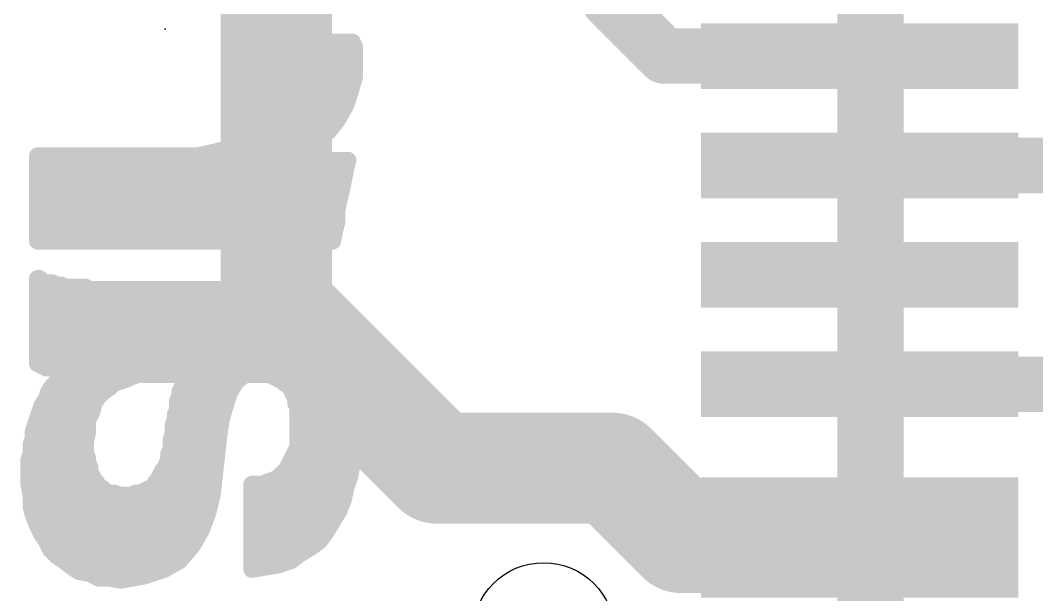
# Model space of a CAD drawing. Extents: x -29 to 78, y -18 to 28.
# Drawn here: x 2.513 to 7.159, y 8.084 to 10.708 of the extents above; entities that cross this region are included whole.
import ezdxf

# ---------------------------------------------------------------- set-up
doc = ezdxf.new("R2010")
doc.units = 0
for name, color, linetype in [('1', 12, 'CONTINUOUS'), ('16', 53, 'CONTINUOUS'), ('20', 53, 'CONTINUOUS'), ('22', 40, 'CONTINUOUS'), ('24', 53, 'CONTINUOUS'), ('51', 53, 'CONTINUOUS')]:
    doc.layers.add(name, color=color, linetype=linetype)

# ---------------------------------------------------------------- blocks, each defined once
blk = doc.blocks.new('RECT')
blk.add_solid([(-0.5, -0.5), (0.5, -0.5), (-0.5, 0.5), (0.5, 0.5)])

msp = doc.modelspace()

# ---------------------------------------------------------------- linework, layer by layer
at = {"layer": '1'}
for points, const_width in [([(6.35, 15.875), (6.35, 5.715)], 0.2032), ([(3.683, 12.319), (3.683, 9.398)], 0.508), ([(5.207, 11.3351), (5.207, 10.795)], 0.254), ([(5.207, 10.795), (5.457, 10.545)], 0.254), ([(6.35, 10.545), (5.457, 10.545)], 0.254), ([(7.378, 10.045), (6.35, 10.045)], 0.254), ([(4.4192, 8.6618), (3.683, 9.398)], 0.508), ([(6.35, 9.045), (8.354, 9.045)], 0.254), ([(5.2185, 8.6618), (4.4192, 8.6618)], 0.508), ([(5.5353, 8.345), (5.2185, 8.6618)], 0.508), ([(6.35, 8.345), (5.5353, 8.345)], 0.508)]:
    msp.add_lwpolyline(points, dxfattribs=dict(at, const_width=const_width))
for points, const_width in [([(5.2519, 10.8399, 1), (5.1621, 10.7501)], 0.127), ([(5.1435, 10.795, 1), (5.2705, 10.795)], 0.127), ([(5.457, 10.6085, 1), (5.457, 10.4815)], 0.127), ([(5.4121, 10.5001, 1), (5.5019, 10.5899)], 0.127), ([(6.35, 10.4815, 1), (6.35, 10.6085)], 0.127), ([(6.35, 10.1085, 1), (6.35, 9.9815)], 0.127), ([(3.7728, 9.4878, 1), (3.5932, 9.3082)], 0.254), ([(3.556, 9.398, 1), (3.81, 9.398)], 0.254), ([(6.35, 9.1085, 1), (6.35, 8.9815)], 0.127), ([(4.4192, 8.7888, 1), (4.4192, 8.5348)], 0.254), ([(4.3294, 8.572, 1), (4.509, 8.7516)], 0.254), ([(5.3083, 8.7516, 1), (5.1287, 8.572)], 0.254), ([(5.2185, 8.5348, 1), (5.2185, 8.7888)], 0.254), ([(5.5353, 8.472, 1), (5.5353, 8.218)], 0.254), ([(6.35, 8.218, 1), (6.35, 8.472)], 0.254), ([(5.4455, 8.2552, 1), (5.6251, 8.4348)], 0.254)]:
    msp.add_lwpolyline(points, format="xyb", dxfattribs=dict(at, const_width=const_width))
at = {"layer": '16', "const_width": 0.2032}
msp.add_lwpolyline([(6.35, 15.875), (6.35, 5.715)], dxfattribs=at)
at = {"layer": '20'}
msp.add_circle((4.905, 7.905), 0.325, dxfattribs=at)
at = {"layer": '22', "const_width": 0.0762}
for points in [[(4.031, 10.609), (3.671, 10.609)], [(3.671, 10.609), (3.671, 10.599)], [(4.031, 10.599), (4.031, 10.609)], [(3.671, 10.599), (3.681, 10.579)], [(3.6746, 10.5918), (4.0382, 10.5918)], [(3.681, 10.579), (3.681, 10.469)], [(4.041, 10.589), (4.031, 10.599)], [(4.041, 10.449), (4.041, 10.589)], [(3.681, 10.5156), (4.041, 10.5156)], [(3.681, 10.469), (3.671, 10.369)], [(3.678, 10.4394), (4.0383, 10.4394)], [(4.021, 10.379), (4.041, 10.449)], [(4.001, 10.319), (4.021, 10.379)], [(3.671, 10.369), (3.651, 10.289)], [(3.6696, 10.3632), (4.0157, 10.3632)], [(3.651, 10.289), (3.611, 10.219)], [(3.6499, 10.287), (3.9827, 10.287)], [(3.961, 10.249), (4.001, 10.319)], [(3.921, 10.199), (3.961, 10.249)], [(3.611, 10.219), (3.551, 10.169)], [(3.6012, 10.2108), (3.9304, 10.2108)], [(3.861, 10.149), (3.921, 10.199)], [(3.551, 10.169), (3.481, 10.129)], [(3.811, 10.109), (3.861, 10.149)], [(3.411, 10.109), (3.321, 10.089)], [(3.481, 10.129), (3.411, 10.109)], [(3.4908, 10.1346), (3.843, 10.1346)], [(3.741, 10.069), (3.811, 10.109)], [(3.321, 10.089), (2.591, 10.089)], [(2.591, 10.089), (2.591, 9.699)], [(2.591, 10.0584), (4.0084, 10.0584)], [(4.011, 10.069), (3.741, 10.069)], [(4.001, 10.029), (4.011, 10.069)], [(3.981, 9.929), (4.001, 10.029)], [(2.591, 9.9822), (3.9916, 9.9822)], [(2.591, 9.906), (3.9753, 9.906)], [(3.971, 9.889), (3.981, 9.929)], [(3.961, 9.839), (3.971, 9.889)], [(2.591, 9.8298), (3.961, 9.8298)], [(3.961, 9.789), (3.961, 9.839)], [(3.951, 9.749), (3.961, 9.789)], [(2.591, 9.7536), (3.9522, 9.7536)], [(3.941, 9.699), (3.951, 9.749)], [(2.591, 9.699), (3.941, 9.699)], [(2.601, 9.529), (2.591, 9.529)], [(2.591, 9.529), (2.591, 9.139)], [(2.591, 9.525), (2.605, 9.525)], [(2.611, 9.519), (2.601, 9.529)], [(2.631, 9.509), (2.611, 9.519)], [(2.661, 9.509), (2.631, 9.509)], [(2.681, 9.499), (2.661, 9.509)], [(2.701, 9.499), (2.681, 9.499)], [(2.721, 9.489), (2.701, 9.499)], [(2.811, 9.489), (2.721, 9.489)], [(2.831, 9.479), (2.811, 9.489)], [(2.591, 9.4488), (3.8014, 9.4488)], [(3.701, 9.479), (2.831, 9.479)], [(3.751, 9.469), (3.701, 9.479)], [(3.801, 9.449), (3.751, 9.469)], [(3.841, 9.429), (3.801, 9.449)], [(3.881, 9.399), (3.841, 9.429)], [(3.971, 9.279), (3.881, 9.399)], [(2.591, 9.3726), (3.9008, 9.3726)], [(2.591, 9.2964), (3.958, 9.2964)], [(3.991, 9.229), (3.971, 9.279)], [(2.591, 9.2202), (3.9928, 9.2202)], [(4.001, 9.179), (3.991, 9.229)], [(4.021, 9.129), (4.001, 9.179)], [(2.591, 9.144), (4.015, 9.144)], [(2.591, 9.139), (2.601, 9.139)], [(2.601, 9.139), (2.611, 9.129)], [(2.611, 9.129), (2.621, 9.129)], [(2.621, 9.129), (2.631, 9.119)], [(2.631, 9.119), (2.661, 9.119)], [(2.661, 9.119), (2.671, 9.109)], [(4.031, 9.079), (4.021, 9.129)], [(2.671, 9.109), (2.731, 9.109)], [(2.701, 9.089), (2.681, 9.059)], [(2.731, 9.109), (2.701, 9.089)], [(2.941, 9.049), (3.001, 9.069)], [(3.001, 9.069), (3.021, 9.079)], [(3.021, 9.079), (3.051, 9.089)], [(3.051, 9.089), (3.281, 9.089)], [(3.281, 9.089), (3.261, 9.069)], [(3.261, 9.069), (3.261, 9.049)], [(3.501, 9.059), (3.541, 9.089)], [(3.541, 9.089), (3.651, 9.089)], [(3.651, 9.089), (3.711, 9.059)], [(4.031, 9.019), (4.031, 9.079)], [(2.661, 9.039), (2.641, 9.009)], [(2.681, 9.059), (2.661, 9.039)], [(2.6869, 9.0678), (2.9974, 9.0678)], [(2.891, 9.009), (2.921, 9.029)], [(2.921, 9.029), (2.941, 9.049)], [(3.261, 9.049), (3.241, 9.009)], [(3.261, 9.0678), (3.5127, 9.0678)], [(3.471, 9.009), (3.501, 9.059)], [(3.6934, 9.0678), (4.031, 9.0678)], [(3.711, 9.059), (3.721, 9.049)], [(3.721, 9.049), (3.741, 9.039)], [(3.741, 9.039), (3.771, 8.979)], [(2.631, 8.979), (2.611, 8.949)], [(2.641, 9.009), (2.631, 8.979)], [(2.6352, 8.9916), (2.8736, 8.9916)], [(2.851, 8.959), (2.871, 8.989)], [(2.871, 8.989), (2.891, 9.009)], [(3.241, 8.989), (3.231, 8.969)], [(3.241, 9.009), (3.241, 8.989)], [(3.241, 8.9916), (3.4652, 8.9916)], [(3.451, 8.949), (3.471, 9.009)], [(3.7647, 8.9916), (4.0365, 8.9916)], [(3.771, 8.979), (3.771, 8.959)], [(4.041, 8.969), (4.031, 9.019)], [(2.611, 8.949), (2.571, 8.829)], [(2.841, 8.919), (2.851, 8.959)], [(3.231, 8.929), (3.221, 8.909)], [(3.231, 8.969), (3.231, 8.929)], [(3.431, 8.879), (3.231, 8.929)], [(3.231, 8.929), (3.431, 8.879)], [(3.431, 8.879), (3.451, 8.949)], [(3.771, 8.959), (3.781, 8.939)], [(3.781, 8.939), (3.781, 8.759)], [(4.041, 8.739), (4.041, 8.969)], [(2.5998, 8.9154), (2.8392, 8.9154)], [(2.821, 8.879), (2.841, 8.919)], [(3.221, 8.889), (3.211, 8.859)], [(3.221, 8.909), (3.221, 8.889)], [(3.2242, 8.9154), (3.2854, 8.9154)], [(3.2854, 8.9154), (3.4414, 8.9154)], [(3.781, 8.9154), (4.041, 8.9154)], [(2.5744, 8.8392), (2.821, 8.8392)], [(2.821, 8.829), (2.821, 8.879)], [(3.211, 8.859), (3.211, 8.819)], [(3.211, 8.8392), (3.4253, 8.8392)], [(3.421, 8.809), (3.431, 8.879)], [(3.781, 8.8392), (4.041, 8.8392)], [(2.571, 8.799), (2.561, 8.769)], [(2.571, 8.829), (2.571, 8.799)], [(2.811, 8.779), (2.821, 8.829)], [(3.211, 8.819), (3.201, 8.789)], [(3.401, 8.629), (3.421, 8.809)], [(2.561, 8.769), (2.561, 8.729)], [(2.561, 8.763), (2.811, 8.763)], [(2.811, 8.729), (2.811, 8.779)], [(3.201, 8.749), (3.191, 8.729)], [(3.201, 8.789), (3.201, 8.749)], [(3.201, 8.763), (3.4159, 8.763)], [(3.781, 8.759), (3.731, 8.659)], [(3.781, 8.763), (4.041, 8.763)], [(2.561, 8.729), (2.551, 8.699)], [(2.551, 8.699), (2.551, 8.589)], [(2.821, 8.709), (2.811, 8.729)], [(2.821, 8.689), (2.821, 8.709)], [(3.191, 8.709), (3.181, 8.679)], [(3.191, 8.729), (3.191, 8.709)], [(3.191, 8.709), (3.401, 8.629)], [(3.401, 8.629), (3.191, 8.709)], [(4.031, 8.689), (4.041, 8.739)], [(2.551, 8.6868), (2.8221, 8.6868)], [(2.831, 8.669), (2.821, 8.689)], [(2.831, 8.649), (2.831, 8.669)], [(3.171, 8.659), (3.161, 8.649)], [(3.181, 8.679), (3.171, 8.659)], [(3.1836, 8.6868), (3.2493, 8.6868)], [(3.2493, 8.6868), (3.4074, 8.6868)], [(3.731, 8.659), (3.691, 8.619)], [(3.7449, 8.6868), (4.0306, 8.6868)], [(4.021, 8.629), (4.031, 8.689)], [(2.551, 8.6106), (2.8502, 8.6106)], [(2.851, 8.609), (2.831, 8.649)], [(2.861, 8.599), (2.851, 8.609)], [(3.141, 8.609), (3.131, 8.599)], [(3.161, 8.649), (3.141, 8.609)], [(3.1418, 8.6106), (3.399, 8.6106)], [(3.391, 8.539), (3.401, 8.629)], [(3.671, 8.609), (3.641, 8.599)], [(3.691, 8.619), (3.671, 8.609)], [(3.6742, 8.6106), (4.0149, 8.6106)], [(4.001, 8.569), (4.021, 8.629)], [(2.551, 8.589), (2.561, 8.539)], [(2.871, 8.579), (2.861, 8.599)], [(2.891, 8.569), (2.871, 8.579)], [(2.901, 8.559), (2.891, 8.569)], [(2.921, 8.549), (2.901, 8.559)], [(3.121, 8.579), (3.061, 8.549)], [(3.131, 8.599), (3.121, 8.579)], [(3.621, 8.589), (3.571, 8.589)], [(3.571, 8.589), (3.571, 8.199)], [(3.641, 8.599), (3.621, 8.589)], [(3.991, 8.519), (4.001, 8.569)], [(2.561, 8.539), (2.561, 8.489)], [(2.561, 8.5344), (3.3899, 8.5344)], [(2.941, 8.549), (2.921, 8.549)], [(2.971, 8.539), (2.941, 8.549)], [(3.021, 8.539), (2.971, 8.539)], [(3.041, 8.549), (3.021, 8.539)], [(3.061, 8.549), (3.041, 8.549)], [(3.371, 8.459), (3.391, 8.539)], [(3.571, 8.5344), (3.9941, 8.5344)], [(3.971, 8.469), (3.991, 8.519)], [(2.561, 8.489), (2.571, 8.449)], [(3.911, 8.369), (3.971, 8.469)], [(2.5687, 8.4582), (3.3707, 8.4582)], [(2.571, 8.449), (2.591, 8.399)], [(3.341, 8.379), (3.371, 8.459)], [(3.571, 8.4582), (3.9645, 8.4582)], [(2.591, 8.399), (2.611, 8.359)], [(2.5995, 8.382), (3.3421, 8.382)], [(3.301, 8.309), (3.341, 8.379)], [(3.571, 8.382), (3.9188, 8.382)], [(2.611, 8.359), (2.631, 8.329)], [(2.631, 8.329), (2.651, 8.289)], [(3.841, 8.299), (3.881, 8.329)], [(3.881, 8.329), (3.911, 8.369)], [(2.6426, 8.3058), (3.2983, 8.3058)], [(2.651, 8.289), (2.681, 8.259)], [(3.241, 8.239), (3.301, 8.309)], [(3.571, 8.3058), (3.8501, 8.3058)], [(3.791, 8.269), (3.841, 8.299)], [(2.681, 8.259), (2.711, 8.239)], [(2.711, 8.239), (2.751, 8.209)], [(3.171, 8.199), (3.241, 8.239)], [(3.691, 8.219), (3.751, 8.239)], [(3.751, 8.239), (3.791, 8.269)], [(2.7235, 8.2296), (3.2246, 8.2296)], [(2.751, 8.209), (2.781, 8.189)], [(2.781, 8.189), (2.831, 8.179)], [(3.081, 8.169), (3.171, 8.199)], [(3.571, 8.2296), (3.7228, 8.2296)], [(3.571, 8.199), (3.691, 8.219)], [(2.831, 8.179), (2.871, 8.159)], [(2.871, 8.159), (2.921, 8.159)], [(2.921, 8.159), (2.971, 8.149)], [(2.949, 8.1534), (2.9952, 8.1534)], [(2.971, 8.149), (3.081, 8.169)]]:
    msp.add_lwpolyline(points, dxfattribs=at)
at = {"layer": '22', "const_width": 0.0381}
for points in [[(3.671, 10.628, 1), (3.671, 10.5899)], [(3.6901, 10.609, 1), (3.652, 10.609)], [(4.0501, 10.609, 1), (4.012, 10.609)], [(4.031, 10.5899, 1), (4.031, 10.628)], [(3.688, 10.6075, 1), (3.654, 10.5905)], [(3.652, 10.599, 1), (3.6901, 10.599)], [(3.6746, 10.6109, 1), (3.6746, 10.5728)], [(3.7001, 10.579, 1), (3.662, 10.579)], [(3.664, 10.5705, 1), (3.698, 10.5875)], [(4.0445, 10.6125, 1), (4.0175, 10.5855)], [(4.012, 10.599, 1), (4.0501, 10.599)], [(4.0601, 10.589, 1), (4.022, 10.589)], [(4.0275, 10.5755, 1), (4.0545, 10.6025)], [(4.0382, 10.5728, 1), (4.0382, 10.6109)], [(3.681, 10.5347, 1), (3.681, 10.4966)], [(4.041, 10.4966, 1), (4.041, 10.5347)], [(3.7, 10.4671, 1), (3.662, 10.4709)], [(3.678, 10.4585, 1), (3.678, 10.4204)], [(3.662, 10.469, 1), (3.7001, 10.469)], [(4.022, 10.449, 1), (4.0601, 10.449)], [(4.0593, 10.4438, 1), (4.0227, 10.4542)], [(4.0383, 10.4204, 1), (4.0383, 10.4585)], [(4.0391, 10.373, 1), (4.0029, 10.385)], [(3.6696, 10.3823, 1), (3.6696, 10.3442)], [(3.652, 10.3709, 1), (3.69, 10.3671)], [(3.6895, 10.3644, 1), (3.6525, 10.3736)], [(4.0027, 10.3842, 1), (4.0393, 10.3738)], [(4.0157, 10.3442, 1), (4.0157, 10.3823)], [(3.6499, 10.3061, 1), (3.6499, 10.268)], [(3.6675, 10.2795, 1), (3.6345, 10.2985)], [(3.9829, 10.325, 1), (4.0191, 10.313)], [(3.9827, 10.268, 1), (3.9827, 10.3061)], [(4.0175, 10.3095, 1), (3.9845, 10.3285)], [(3.6325, 10.2936, 1), (3.6695, 10.2844)], [(3.9445, 10.2585, 1), (3.9775, 10.2395)], [(3.9759, 10.2371, 1), (3.9461, 10.2609)], [(3.6012, 10.2299, 1), (3.6012, 10.1918)], [(3.5945, 10.2285, 1), (3.6275, 10.2095)], [(3.6232, 10.2044, 1), (3.5988, 10.2336)], [(3.9061, 10.2109, 1), (3.9359, 10.1871)], [(3.9332, 10.1844, 1), (3.9088, 10.2136)], [(3.9304, 10.1918, 1), (3.9304, 10.2299)], [(3.5388, 10.1836, 1), (3.5632, 10.1544)], [(3.5605, 10.1525, 1), (3.5415, 10.1855)], [(3.8488, 10.1636, 1), (3.8732, 10.1344)], [(3.8729, 10.1341, 1), (3.8491, 10.1639)], [(3.4058, 10.1273, 1), (3.4162, 10.0907)], [(3.4151, 10.0904, 1), (3.4069, 10.1276)], [(3.4715, 10.1455, 1), (3.4905, 10.1125)], [(3.4908, 10.1537, 1), (3.4908, 10.1156)], [(3.4862, 10.1107, 1), (3.4758, 10.1473)], [(3.7991, 10.1239, 1), (3.8229, 10.0941)], [(3.8205, 10.0925, 1), (3.8015, 10.1255)], [(3.843, 10.1156, 1), (3.843, 10.1537)], [(2.591, 10.1081, 1), (2.591, 10.07)], [(2.591, 10.0775, 1), (2.591, 10.0394)], [(2.6101, 10.089, 1), (2.572, 10.089)], [(3.3169, 10.1076, 1), (3.3251, 10.0704)], [(3.321, 10.07, 1), (3.321, 10.1081)], [(3.741, 10.0881, 1), (3.741, 10.05)], [(3.7315, 10.0855, 1), (3.7505, 10.0525)], [(4.0295, 10.0644, 1), (3.9925, 10.0736)], [(4.0084, 10.0394, 1), (4.0084, 10.0775)], [(4.011, 10.05, 1), (4.011, 10.0881)], [(3.9825, 10.0336, 1), (4.0195, 10.0244)], [(4.0197, 10.0253, 1), (3.9823, 10.0327)], [(2.591, 10.0013, 1), (2.591, 9.9632)], [(3.9916, 9.9632, 1), (3.9916, 10.0013)], [(2.591, 9.9251, 1), (2.591, 9.887)], [(3.9623, 9.9327, 1), (3.9997, 9.9253)], [(3.9995, 9.9244, 1), (3.9625, 9.9336)], [(3.9753, 9.887, 1), (3.9753, 9.9251)], [(3.9525, 9.8936, 1), (3.9895, 9.8844)], [(3.9897, 9.8853, 1), (3.9523, 9.8927)], [(2.591, 9.8489, 1), (2.591, 9.8108)], [(3.9423, 9.8427, 1), (3.9797, 9.8353)], [(3.9801, 9.839, 1), (3.942, 9.839)], [(3.961, 9.8108, 1), (3.961, 9.8489)], [(3.942, 9.789, 1), (3.9801, 9.789)], [(3.9795, 9.7844, 1), (3.9425, 9.7936)], [(2.591, 9.7727, 1), (2.591, 9.7346)], [(3.9325, 9.7536, 1), (3.9695, 9.7444)], [(3.9697, 9.7453, 1), (3.9323, 9.7527)], [(3.9522, 9.7346, 1), (3.9522, 9.7727)], [(2.591, 9.718, 1), (2.591, 9.6799)], [(2.572, 9.699, 1), (2.6101, 9.699)], [(3.9223, 9.7027, 1), (3.9597, 9.6953)], [(3.941, 9.6799, 1), (3.941, 9.718)], [(2.591, 9.548, 1), (2.591, 9.5099)], [(2.591, 9.5441, 1), (2.591, 9.506)], [(2.6101, 9.529, 1), (2.572, 9.529)], [(2.6145, 9.5425, 1), (2.5875, 9.5155)], [(2.6195, 9.536, 1), (2.6025, 9.502)], [(2.5975, 9.5055, 1), (2.6245, 9.5325)], [(2.601, 9.5099, 1), (2.601, 9.548)], [(2.605, 9.506, 1), (2.605, 9.5441)], [(2.631, 9.5281, 1), (2.631, 9.49)], [(2.6225, 9.492, 1), (2.6395, 9.526)], [(2.6695, 9.526, 1), (2.6525, 9.492)], [(2.661, 9.49, 1), (2.661, 9.5281)], [(2.681, 9.5181, 1), (2.681, 9.48)], [(2.6725, 9.482, 1), (2.6895, 9.516)], [(2.7095, 9.516, 1), (2.6925, 9.482)], [(2.701, 9.48, 1), (2.701, 9.5181)], [(2.721, 9.5081, 1), (2.721, 9.47)], [(2.7125, 9.472, 1), (2.7295, 9.506)], [(2.8195, 9.506, 1), (2.8025, 9.472)], [(2.811, 9.47, 1), (2.811, 9.5081)], [(2.591, 9.4679, 1), (2.591, 9.4298)], [(2.831, 9.4981, 1), (2.831, 9.46)], [(2.8225, 9.462, 1), (2.8395, 9.496)], [(3.7047, 9.4977, 1), (3.6973, 9.4603)], [(3.701, 9.46, 1), (3.701, 9.4981)], [(3.7581, 9.4867, 1), (3.7439, 9.4513)], [(3.7473, 9.4503, 1), (3.7547, 9.4877)], [(3.8095, 9.466, 1), (3.7925, 9.432)], [(3.7939, 9.4313, 1), (3.8081, 9.4667)], [(3.8014, 9.4298, 1), (3.8014, 9.4679)], [(3.8524, 9.4442, 1), (3.8296, 9.4138)], [(3.8325, 9.412, 1), (3.8495, 9.446)], [(3.8962, 9.4104, 1), (3.8658, 9.3876)], [(3.8696, 9.3838, 1), (3.8924, 9.4142)], [(2.591, 9.3917, 1), (2.591, 9.3536)], [(3.9008, 9.3536, 1), (3.9008, 9.3917)], [(2.591, 9.3155, 1), (2.591, 9.2774)], [(3.9887, 9.2861, 1), (3.9533, 9.2719)], [(3.9558, 9.2676, 1), (3.9862, 9.2904)], [(3.958, 9.2774, 1), (3.958, 9.3155)], [(2.591, 9.2393, 1), (2.591, 9.2012)], [(4.0097, 9.2327, 1), (3.9723, 9.2253)], [(3.9733, 9.2219, 1), (4.0087, 9.2361)], [(3.9928, 9.2012, 1), (3.9928, 9.2393)], [(4.0187, 9.1861, 1), (3.9833, 9.1719)], [(3.9823, 9.1753, 1), (4.0197, 9.1827)], [(2.591, 9.1631, 1), (2.591, 9.125)], [(2.591, 9.1581, 1), (2.591, 9.12)], [(2.572, 9.139, 1), (2.6101, 9.139)], [(2.6145, 9.1525, 1), (2.5875, 9.1255)], [(2.611, 9.148, 1), (2.611, 9.1099)], [(2.5975, 9.1155, 1), (2.6245, 9.1425)], [(2.601, 9.12, 1), (2.601, 9.1581)], [(2.6345, 9.1425, 1), (2.6075, 9.1155)], [(2.631, 9.138, 1), (2.631, 9.0999)], [(2.621, 9.1099, 1), (2.621, 9.148)], [(2.6745, 9.1325, 1), (2.6475, 9.1055)], [(2.661, 9.0999, 1), (2.661, 9.138)], [(4.0397, 9.1327, 1), (4.0023, 9.1253)], [(4.0033, 9.1219, 1), (4.0387, 9.1361)], [(4.015, 9.125, 1), (4.015, 9.1631)], [(2.6175, 9.1055, 1), (2.6445, 9.1325)], [(2.671, 9.128, 1), (2.671, 9.0899)], [(2.6575, 9.0955, 1), (2.6845, 9.1225)], [(2.6904, 9.1049, 1), (2.7116, 9.0731)], [(2.7169, 9.0784, 1), (2.6851, 9.0996)], [(2.7416, 9.0931, 1), (2.7204, 9.1249)], [(2.731, 9.0899, 1), (2.731, 9.128)], [(3.007, 9.0509, 1), (2.995, 9.0871)], [(3.015, 9.0971, 1), (3.027, 9.0609)], [(3.0295, 9.062, 1), (3.0125, 9.096)], [(3.051, 9.1081, 1), (3.051, 9.07)], [(3.057, 9.0709, 1), (3.045, 9.1071)], [(3.2801, 9.069, 1), (3.242, 9.069)], [(3.2945, 9.0755, 1), (3.2675, 9.1025)], [(3.281, 9.07, 1), (3.281, 9.1081)], [(3.541, 9.1081, 1), (3.541, 9.07)], [(3.5524, 9.0738, 1), (3.5296, 9.1042)], [(3.6595, 9.106, 1), (3.6425, 9.072)], [(3.651, 9.07, 1), (3.651, 9.1081)], [(4.0501, 9.079, 1), (4.012, 9.079)], [(2.6475, 9.0525, 1), (2.6745, 9.0255)], [(2.6769, 9.0284, 1), (2.6451, 9.0496)], [(2.6651, 9.0696, 1), (2.6969, 9.0484)], [(2.6945, 9.0455, 1), (2.6675, 9.0725)], [(2.6869, 9.0869, 1), (2.6869, 9.0488)], [(2.9075, 9.0425, 1), (2.9345, 9.0155)], [(2.9316, 9.0131, 1), (2.9104, 9.0449)], [(2.935, 9.0671, 1), (2.947, 9.0309)], [(2.9545, 9.0355, 1), (2.9275, 9.0625)], [(2.9925, 9.086, 1), (3.0095, 9.052)], [(2.9974, 9.0488, 1), (2.9974, 9.0869)], [(3.261, 9.0869, 1), (3.261, 9.0488)], [(3.2475, 9.0825, 1), (3.2745, 9.0555)], [(3.242, 9.049, 1), (3.2801, 9.049)], [(3.278, 9.0405, 1), (3.244, 9.0575)], [(3.4896, 9.0742, 1), (3.5124, 9.0438)], [(3.5173, 9.0492, 1), (3.4847, 9.0688)], [(3.5127, 9.0488, 1), (3.5127, 9.0869)], [(3.6934, 9.0869, 1), (3.6934, 9.0488)], [(3.7245, 9.0725, 1), (3.6975, 9.0455)], [(3.7295, 9.066, 1), (3.7125, 9.032)], [(3.7025, 9.042, 1), (3.7195, 9.076)], [(3.7075, 9.0355, 1), (3.7345, 9.0625)], [(3.758, 9.0475, 1), (3.724, 9.0305)], [(3.7325, 9.022, 1), (3.7495, 9.056)], [(4.0123, 9.0753, 1), (4.0497, 9.0827)], [(4.031, 9.0488, 1), (4.031, 9.0869)], [(2.6469, 8.9684, 1), (2.6151, 8.9896)], [(2.6352, 9.0107, 1), (2.6352, 8.9726)], [(2.6251, 9.0196, 1), (2.6569, 8.9984)], [(2.6591, 9.003, 1), (2.6229, 9.015)], [(2.8575, 9.0025, 1), (2.8845, 8.9755)], [(2.8869, 8.9784, 1), (2.8551, 8.9996)], [(2.8804, 9.0249, 1), (2.9016, 8.9931)], [(2.8736, 8.9726, 1), (2.8736, 9.0107)], [(2.9045, 8.9955, 1), (2.8775, 9.0225)], [(3.2601, 9.009, 1), (3.222, 9.009)], [(3.224, 9.0175, 1), (3.258, 9.0005)], [(3.241, 9.0107, 1), (3.241, 8.9726)], [(3.258, 8.9805, 1), (3.224, 8.9975)], [(3.4547, 9.0188, 1), (3.4873, 8.9992)], [(3.4891, 9.003, 1), (3.4529, 9.015)], [(3.4652, 8.9726, 1), (3.4652, 9.0107)], [(3.7647, 9.0107, 1), (3.7647, 8.9726)], [(3.7901, 8.979, 1), (3.752, 8.979)], [(4.0497, 9.0227, 1), (4.0123, 9.0153)], [(4.012, 9.019, 1), (4.0501, 9.019)], [(4.0365, 8.9726, 1), (4.0365, 9.0107)], [(2.5951, 8.9596, 1), (2.6269, 8.9384)], [(2.6291, 8.943, 1), (2.5929, 8.955)], [(2.6129, 8.985, 1), (2.6491, 8.973)], [(2.8351, 8.9696, 1), (2.8669, 8.9484)], [(2.8695, 8.9544, 1), (2.8325, 8.9636)], [(3.214, 8.9775, 1), (3.248, 8.9605)], [(3.2356, 8.9475, 1), (3.2264, 8.9105)], [(3.2356, 8.9475, 1), (3.2264, 8.9105)], [(3.2501, 8.969, 1), (3.212, 8.969)], [(3.248, 8.9205, 1), (3.214, 8.9375)], [(3.222, 8.989, 1), (3.2601, 8.989)], [(3.4329, 8.955, 1), (3.4691, 8.943)], [(3.4693, 8.9438, 1), (3.4327, 8.9542)], [(3.788, 8.9675, 1), (3.754, 8.9505)], [(3.752, 8.959, 1), (3.7901, 8.959)], [(3.754, 8.9705, 1), (3.788, 8.9875)], [(3.8001, 8.939, 1), (3.762, 8.939)], [(4.0601, 8.969, 1), (4.022, 8.969)], [(4.0223, 8.9653, 1), (4.0597, 8.9727)], [(2.5998, 8.9345, 1), (2.5998, 8.8963)], [(2.8225, 8.9236, 1), (2.8595, 8.9144)], [(2.858, 8.9105, 1), (2.824, 8.9275)], [(2.8392, 8.8963, 1), (2.8392, 8.9345)], [(3.2401, 8.909, 1), (3.202, 8.909)], [(3.204, 8.9175, 1), (3.238, 8.9005)], [(3.2391, 8.883, 1), (3.2029, 8.895)], [(3.2242, 8.9345, 1), (3.2242, 8.8963)], [(3.212, 8.929, 1), (3.2501, 8.929)], [(3.2854, 8.9345, 1), (3.2854, 8.8963)], [(3.2854, 8.8963, 1), (3.2854, 8.9345)], [(3.4414, 8.8963, 1), (3.4414, 8.9345)], [(3.781, 8.9345, 1), (3.781, 8.8963)], [(3.764, 8.9305, 1), (3.798, 8.9475)], [(4.041, 8.8963, 1), (4.041, 8.9345)], [(2.5744, 8.8582, 1), (2.5744, 8.8201)], [(2.804, 8.8875, 1), (2.838, 8.8705)], [(2.8401, 8.879, 1), (2.802, 8.879)], [(2.821, 8.8201, 1), (2.821, 8.8582)], [(3.1929, 8.865, 1), (3.2291, 8.853)], [(3.211, 8.8582, 1), (3.211, 8.8201)], [(3.2301, 8.859, 1), (3.192, 8.859)], [(3.202, 8.889, 1), (3.2401, 8.889)], [(3.4127, 8.8842, 1), (3.4493, 8.8738)], [(3.4499, 8.8763, 1), (3.4121, 8.8817)], [(3.4253, 8.8201, 1), (3.4253, 8.8582)], [(3.4264, 8.8605, 1), (3.4356, 8.8975)], [(3.4264, 8.8605, 1), (3.4356, 8.8975)], [(3.781, 8.8582, 1), (3.781, 8.8201)], [(4.041, 8.8201, 1), (4.041, 8.8582)], [(2.5529, 8.835, 1), (2.5891, 8.823)], [(2.5901, 8.829, 1), (2.552, 8.829)], [(2.5891, 8.793, 1), (2.5529, 8.805)], [(2.802, 8.829, 1), (2.8401, 8.829)], [(2.8397, 8.8253, 1), (2.8023, 8.8327)], [(3.192, 8.819, 1), (3.2301, 8.819)], [(3.2291, 8.813, 1), (3.1929, 8.825)], [(3.4021, 8.8117, 1), (3.4399, 8.8063)], [(3.4399, 8.8069, 1), (3.4021, 8.8111)], [(2.58, 8.769, 1), (2.5419, 8.769)], [(2.561, 8.782, 1), (2.561, 8.7439)], [(2.5429, 8.775, 1), (2.5791, 8.763)], [(2.552, 8.799, 1), (2.5901, 8.799)], [(2.83, 8.779, 1), (2.7919, 8.779)], [(2.7923, 8.7827, 1), (2.8297, 8.7753)], [(2.811, 8.7439, 1), (2.811, 8.782)], [(3.2201, 8.789, 1), (3.182, 8.789)], [(3.1829, 8.795, 1), (3.2191, 8.783)], [(3.201, 8.782, 1), (3.201, 8.7439)], [(3.218, 8.7405, 1), (3.184, 8.7575)], [(3.4159, 8.7439, 1), (3.4159, 8.782)], [(3.781, 8.782, 1), (3.781, 8.7439)], [(3.798, 8.7505, 1), (3.764, 8.7675)], [(4.041, 8.7439, 1), (4.041, 8.782)], [(2.5701, 8.699, 1), (2.532, 8.699)], [(2.5419, 8.729, 1), (2.58, 8.729)], [(2.5791, 8.723, 1), (2.5429, 8.735)], [(2.828, 8.7375, 1), (2.794, 8.7205)], [(2.7919, 8.729, 1), (2.83, 8.729)], [(2.8401, 8.709, 1), (2.802, 8.709)], [(2.804, 8.7005, 1), (2.838, 8.7175)], [(3.174, 8.7375, 1), (3.208, 8.7205)], [(3.1978, 8.7268, 1), (3.1842, 8.6912)], [(3.1978, 8.7268, 1), (3.1842, 8.6912)], [(3.2101, 8.729, 1), (3.172, 8.729)], [(3.2091, 8.703, 1), (3.1729, 8.715)], [(3.182, 8.749, 1), (3.2201, 8.749)], [(3.762, 8.759, 1), (3.8001, 8.759)], [(4.022, 8.739, 1), (4.0601, 8.739)], [(4.0597, 8.7353, 1), (4.0223, 8.7427)], [(2.551, 8.7058, 1), (2.551, 8.6677)], [(2.5329, 8.705, 1), (2.5691, 8.693)], [(2.838, 8.6975, 1), (2.804, 8.6805)], [(2.802, 8.689, 1), (2.8401, 8.689)], [(2.85, 8.669, 1), (2.8119, 8.669)], [(2.814, 8.6605, 1), (2.848, 8.6775)], [(2.8221, 8.6677, 1), (2.8221, 8.7058)], [(3.1845, 8.6455, 1), (3.1575, 8.6725)], [(3.1629, 8.685, 1), (3.1991, 8.673)], [(3.198, 8.6705, 1), (3.164, 8.6875)], [(3.1836, 8.7058, 1), (3.1836, 8.6677)], [(3.172, 8.709, 1), (3.2101, 8.709)], [(3.2493, 8.7058, 1), (3.2493, 8.6677)], [(3.2493, 8.6677, 1), (3.2493, 8.7058)], [(3.4074, 8.6677, 1), (3.4074, 8.7058)], [(3.7445, 8.6455, 1), (3.7175, 8.6725)], [(3.7449, 8.7058, 1), (3.7449, 8.6677)], [(4.0123, 8.6927, 1), (4.0497, 8.6853)], [(4.0498, 8.6859, 1), (4.0122, 8.6921)], [(4.0306, 8.6677, 1), (4.0306, 8.7058)], [(2.551, 8.6296, 1), (2.551, 8.5915)], [(2.848, 8.6575, 1), (2.814, 8.6405)], [(2.8119, 8.649, 1), (2.85, 8.649)], [(2.8645, 8.6225, 1), (2.8375, 8.5955)], [(2.8502, 8.5915, 1), (2.8502, 8.6296)], [(3.1418, 8.6296, 1), (3.1418, 8.5915)], [(3.1545, 8.5955, 1), (3.1275, 8.6225)], [(3.1475, 8.6625, 1), (3.1745, 8.6355)], [(3.178, 8.6405, 1), (3.144, 8.6575)], [(3.154, 8.6675, 1), (3.188, 8.6505)], [(3.3821, 8.6311, 1), (3.4199, 8.6269)], [(3.4199, 8.6269, 1), (3.3821, 8.6311)], [(3.3942, 8.6112, 1), (3.4078, 8.6468)], [(3.3942, 8.6112, 1), (3.4078, 8.6468)], [(3.399, 8.5915, 1), (3.399, 8.6296)], [(3.6625, 8.626, 1), (3.6795, 8.592)], [(3.6742, 8.6296, 1), (3.6742, 8.5915)], [(3.677, 8.5909, 1), (3.665, 8.6271)], [(3.6775, 8.6325, 1), (3.7045, 8.6055)], [(3.6995, 8.602, 1), (3.6825, 8.636)], [(3.714, 8.6675, 1), (3.748, 8.6505)], [(4.0022, 8.6321, 1), (4.0398, 8.6259)], [(4.0391, 8.623, 1), (4.0029, 8.635)], [(4.0149, 8.5915, 1), (4.0149, 8.6296)], [(2.5697, 8.5927, 1), (2.5323, 8.5853)], [(2.532, 8.589, 1), (2.5701, 8.589)], [(2.834, 8.6005, 1), (2.868, 8.6175)], [(2.878, 8.6075, 1), (2.844, 8.5905)], [(2.8475, 8.5855, 1), (2.8745, 8.6125)], [(2.8795, 8.596, 1), (2.8625, 8.562)], [(2.854, 8.5705, 1), (2.888, 8.5875)], [(2.9045, 8.5825, 1), (2.8775, 8.5555)], [(2.9095, 8.576, 1), (2.8925, 8.542)], [(2.8825, 8.552, 1), (2.8995, 8.586)], [(3.104, 8.5875, 1), (3.138, 8.5705)], [(3.1175, 8.6125, 1), (3.1445, 8.5855)], [(3.1295, 8.562, 1), (3.1125, 8.596)], [(3.148, 8.5905, 1), (3.114, 8.6075)], [(3.124, 8.6175, 1), (3.158, 8.6005)], [(3.571, 8.6081, 1), (3.571, 8.57)], [(3.5901, 8.589, 1), (3.552, 8.589)], [(3.6125, 8.606, 1), (3.6295, 8.572)], [(3.621, 8.57, 1), (3.621, 8.6081)], [(3.635, 8.6171, 1), (3.647, 8.5809)], [(3.6495, 8.582, 1), (3.6325, 8.616)], [(4.0197, 8.5653, 1), (3.9823, 8.5727)], [(2.58, 8.539, 1), (2.5419, 8.539)], [(2.561, 8.5534, 1), (2.561, 8.5153)], [(2.5423, 8.5353, 1), (2.5797, 8.5427)], [(2.8875, 8.5455, 1), (2.9145, 8.5725)], [(2.921, 8.5681, 1), (2.921, 8.53)], [(2.9125, 8.532, 1), (2.9295, 8.566)], [(2.947, 8.5671, 1), (2.935, 8.5309)], [(2.941, 8.53, 1), (2.941, 8.5681)], [(2.971, 8.558, 1), (2.971, 8.5199)], [(2.965, 8.5209, 1), (2.977, 8.5571)], [(3.0125, 8.556, 1), (3.0295, 8.522)], [(3.021, 8.5199, 1), (3.021, 8.558)], [(3.041, 8.5681, 1), (3.041, 8.53)], [(3.0495, 8.532, 1), (3.0325, 8.566)], [(3.0525, 8.566, 1), (3.0695, 8.532)], [(3.061, 8.53, 1), (3.061, 8.5681)], [(3.3721, 8.5411, 1), (3.4099, 8.5369)], [(3.4095, 8.5344, 1), (3.3725, 8.5436)], [(3.3899, 8.5153, 1), (3.3899, 8.5534)], [(3.571, 8.5534, 1), (3.571, 8.5153)], [(4.0087, 8.5119, 1), (3.9733, 8.5261)], [(3.9829, 8.575, 1), (4.0191, 8.563)], [(3.9941, 8.5153, 1), (3.9941, 8.5534)], [(2.5795, 8.4936, 1), (2.5425, 8.4844)], [(2.5419, 8.489, 1), (2.58, 8.489)], [(3.9873, 8.4592, 1), (3.9547, 8.4788)], [(3.9723, 8.5227, 1), (4.0097, 8.5153)], [(2.5687, 8.4772, 1), (2.5687, 8.4391)], [(2.5887, 8.4561, 1), (2.5533, 8.4419)], [(2.5525, 8.4444, 1), (2.5895, 8.4536)], [(3.3525, 8.4636, 1), (3.3895, 8.4544)], [(3.3888, 8.4523, 1), (3.3532, 8.4657)], [(3.3707, 8.4391, 1), (3.3707, 8.4772)], [(3.571, 8.4772, 1), (3.571, 8.4391)], [(3.9533, 8.4761, 1), (3.9887, 8.4619)], [(3.9645, 8.4391, 1), (3.9645, 8.4772)], [(2.608, 8.4075, 1), (2.574, 8.3905)], [(2.5733, 8.3919, 1), (2.6087, 8.4061)], [(2.5995, 8.401, 1), (2.5995, 8.3629)], [(3.3575, 8.3695, 1), (3.3245, 8.3885)], [(3.3421, 8.3629, 1), (3.3421, 8.401)], [(3.571, 8.401, 1), (3.571, 8.3629)], [(3.9188, 8.3629, 1), (3.9188, 8.401)], [(2.6269, 8.3696, 1), (2.5951, 8.3484)], [(2.594, 8.3505, 1), (2.628, 8.3675)], [(2.648, 8.3375, 1), (2.614, 8.3205)], [(3.3232, 8.3857, 1), (3.3588, 8.3723)], [(3.8924, 8.3138, 1), (3.8696, 8.3442)], [(3.8947, 8.3788, 1), (3.9273, 8.3592)], [(3.9262, 8.3576, 1), (3.8958, 8.3804)], [(2.6151, 8.3184, 1), (2.6469, 8.3396)], [(2.6426, 8.3248, 1), (2.6426, 8.2867)], [(2.6645, 8.3025, 1), (2.6375, 8.2755)], [(3.2845, 8.3185, 1), (3.3175, 8.2995)], [(3.3155, 8.2966, 1), (3.2865, 8.3214)], [(3.2983, 8.2867, 1), (3.2983, 8.3248)], [(3.571, 8.3248, 1), (3.571, 8.2867)], [(3.8296, 8.3142, 1), (3.8524, 8.2838)], [(3.8508, 8.2827, 1), (3.8312, 8.3153)], [(3.8501, 8.2867, 1), (3.8501, 8.3248)], [(3.8658, 8.3404, 1), (3.8962, 8.3176)], [(2.634, 8.2805, 1), (2.668, 8.2975)], [(2.6916, 8.2749, 1), (2.6704, 8.2431)], [(2.6675, 8.2455, 1), (2.6945, 8.2725)], [(2.7224, 8.2542, 1), (2.6996, 8.2238)], [(2.7004, 8.2231, 1), (2.7216, 8.2549)], [(3.2265, 8.2514, 1), (3.2555, 8.2266)], [(3.2505, 8.2225, 1), (3.2315, 8.2555)], [(3.7396, 8.2542, 1), (3.7624, 8.2238)], [(3.757, 8.2209, 1), (3.745, 8.2571)], [(3.7812, 8.2853, 1), (3.8008, 8.2527)], [(3.8024, 8.2538, 1), (3.7796, 8.2842)], [(2.7235, 8.2486, 1), (2.7235, 8.2105)], [(2.7616, 8.2249, 1), (2.7404, 8.1931)], [(2.7396, 8.1938, 1), (2.7624, 8.2242)], [(2.7847, 8.2077, 1), (2.7773, 8.1703)], [(2.7704, 8.1731, 1), (2.7916, 8.2049)], [(3.1615, 8.2155, 1), (3.1805, 8.1825)], [(3.177, 8.1809, 1), (3.165, 8.2171)], [(3.2246, 8.2105, 1), (3.2246, 8.2486)], [(3.571, 8.2486, 1), (3.571, 8.2105)], [(3.5679, 8.2178, 1), (3.5741, 8.1802)], [(3.685, 8.2371, 1), (3.697, 8.2009)], [(3.6941, 8.2002, 1), (3.6879, 8.2378)], [(3.7228, 8.2105, 1), (3.7228, 8.2486)], [(2.8395, 8.196, 1), (2.8225, 8.162)], [(2.8273, 8.1603, 1), (2.8347, 8.1977)], [(2.871, 8.1781, 1), (2.871, 8.14)], [(2.8625, 8.142, 1), (2.8795, 8.176)], [(2.9247, 8.1777, 1), (2.9173, 8.1403)], [(2.921, 8.14, 1), (2.921, 8.1781)], [(2.949, 8.1724, 1), (2.949, 8.1343)], [(2.9676, 8.1677, 1), (2.9744, 8.1303)], [(2.9673, 8.1303, 1), (2.9747, 8.1677)], [(2.9952, 8.1343, 1), (2.9952, 8.1724)], [(3.075, 8.1871, 1), (3.087, 8.1509)], [(3.0844, 8.1503, 1), (3.0776, 8.1877)], [(3.552, 8.199, 1), (3.5901, 8.199)]]:
    msp.add_lwpolyline(points, format="xyb", dxfattribs=at)
at = {"layer": '24'}
msp.add_point((3.175, 10.668), dxfattribs=at)
at = {"layer": '51', "const_width": 0.1524}
msp.add_lwpolyline([(6.475, 15.115), (6.475, 6.475)], dxfattribs=at)

# ---------------------------------------------------------------- block references
at = {"layer": '1', "yscale": 1.45, "rotation": 270}
for p, xscale in [((6.35, 10.545), 0.3), ((6.35, 10.045), 0.3), ((6.35, 9.545), 0.3), ((6.35, 9.045), 0.3), ((6.35, 8.345), 0.55)]:
    msp.add_blockref('RECT', p, dxfattribs=dict(at, xscale=xscale))

doc.saveas('drawing.dxf')
